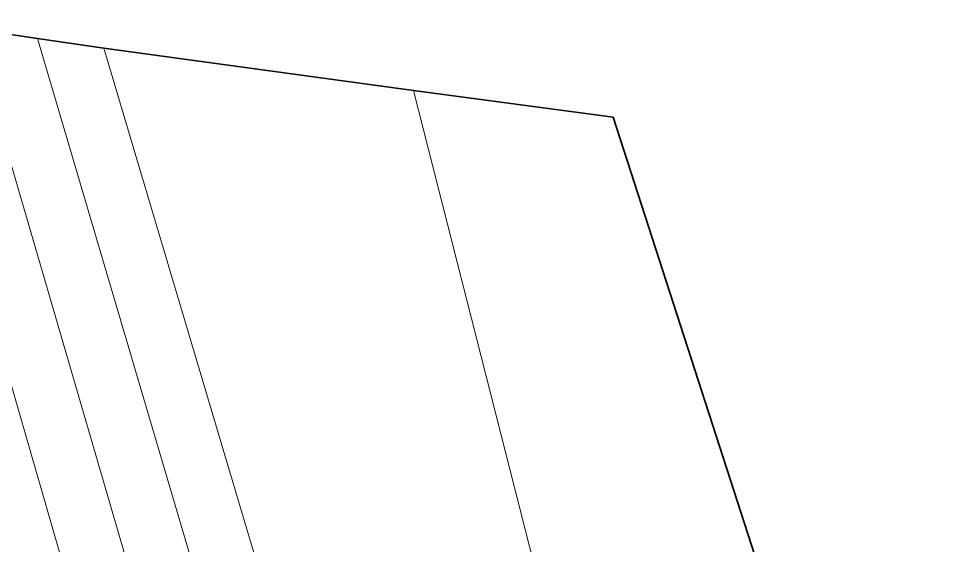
# Model space of a CAD drawing. Header units: metres. Extents: x 535400 to 536100, y 1836016 to 1836590.
# Drawn here: x 535877.3 to 536005.3, y 1836515.3 to 1836586.7 of the extents above; entities that cross this region are included whole.
import ezdxf

# ---------------------------------------------------------------- set-up
doc = ezdxf.new("R2010")
doc.units = ezdxf.units.M
doc.header["$LTSCALE"] = 0.16
doc.layers.add('10', color=7, linetype='Continuous', lineweight=13)
doc.layers.add('54', color=7, linetype='Continuous', lineweight=35)

msp = doc.modelspace()

# ---------------------------------------------------------------- linework, layer by layer
at = {"layer": '10'}
for p, q in [((535861.84, 1836586.73), (535916.68, 1836397.56)), ((535925.06, 1836399.91), (535870.84, 1836585.4)), ((535879.84, 1836584.07), (535870.84, 1836585.4)), ((535879.84, 1836584.07), (535933.44, 1836402.26)), ((535888.84, 1836582.74), (535879.84, 1836584.07)), ((535941.82, 1836404.61), (535888.84, 1836582.74)), ((535930.88, 1836577.03), (535888.84, 1836582.74)), ((535972.51, 1836413.59), (535930.88, 1836577.03)), ((535930.88, 1836577.03), (535958.02, 1836573.4))]:
    msp.add_line(p, q, dxfattribs=at)
msp.add_lwpolyline([(536005.26, 1836422.09), (535992.66, 1836466.18), (535958.02, 1836573.4)], dxfattribs=at)
at = {"layer": '54'}
for p, q in [((535879.84, 1836584.07), (535870.84, 1836585.4)), ((535888.84, 1836582.74), (535879.84, 1836584.07)), ((535930.88, 1836577.03), (535888.84, 1836582.74)), ((535930.88, 1836577.03), (535958.02, 1836573.4))]:
    msp.add_line(p, q, dxfattribs=at)
msp.add_lwpolyline([(536005.26, 1836422.09), (535992.66, 1836466.18), (535958.02, 1836573.4)], dxfattribs=at)

doc.saveas('drawing.dxf')
